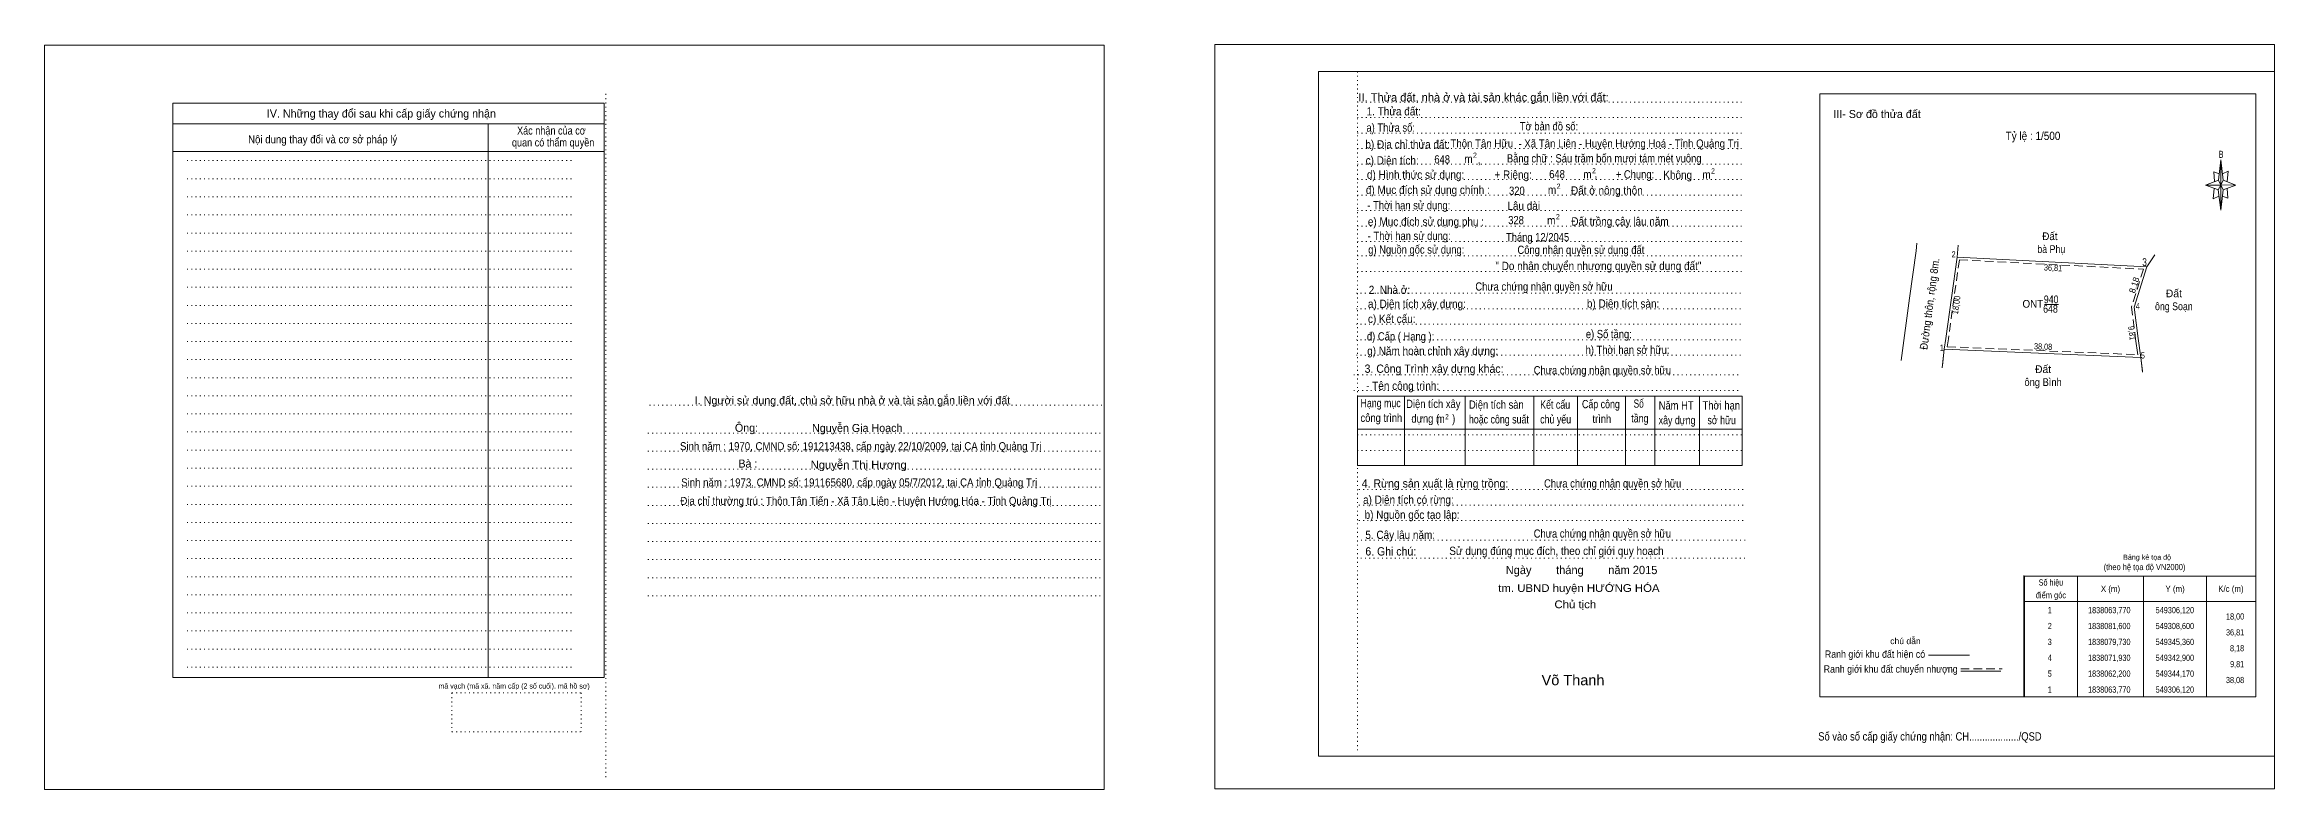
# Model space of a CAD drawing. Header units: metres. Extents: x 549018 to 549836, y 1837975 to 1838129.
# Drawn here: x 549404 to 549835.8, y 1837974.8 to 1838118.9 of the extents above; entities that cross this region are included whole.
import ezdxf
from ezdxf.enums import TextEntityAlignment as Align

# ---------------------------------------------------------------- set-up
doc = ezdxf.new("R2010")
doc.units = ezdxf.units.M
doc.header["$LTSCALE"] = 0.55
doc.linetypes.add('DOTTED', pattern=[1.5, 0.3, -1.2])
doc.linetypes.add('MEDIUM_DASHED', pattern=[4.5, 3, -1.5])
for name, color, linetype, lineweight in [('1', 7, 'DOTTED', 13), ('10', 7, 'Continuous', 13), ('18', 7, 'Continuous', 13), ('2', 7, 'Continuous', 13), ('20', 7, 'Continuous', 13), ('21', 7, 'Continuous', 13), ('63', 7, 'Continuous', 13), ('7', 7, 'Continuous', 13)]:
    doc.layers.add(name, color=color, linetype=linetype, lineweight=lineweight)
for name, color, linetype in [('19', 7, 'Continuous'), ('50', 7, 'Continuous'), ('6', 7, 'Continuous'), ('9', 7, 'Continuous')]:
    doc.layers.add(name, color=color, linetype=linetype)

msp = doc.modelspace()

# ---------------------------------------------------------------- linework, layer by layer
at = {"layer": '1', "linetype": 'Continuous'}
for p, q in [((549650.75, 1838113.71), (549835.85, 1838113.71)), ((549650.75, 1838113.71), (549650.75, 1837981.21)), ((549835.85, 1838113.71), (549835.85, 1837981.21)), ((549650.75, 1837981.21), (549835.85, 1837981.21))]:
    msp.add_line(p, q, dxfattribs=at)
at = {"layer": '1'}
for p, q in [((549658.25, 1838113.71), (549658.25, 1837982.31)), ((549512.7, 1838109.36), (549512.7, 1837976.86)), ((549658.25, 1838107.81), (549732.8, 1838107.81)), ((549658.25, 1838104.81), (549732.8, 1838104.81)), ((549658.25, 1838101.81), (549732.8, 1838101.81)), ((549431.6, 1838096.46), (549506.15, 1838096.46)), ((549658.25, 1838098.81), (549732.8, 1838098.81)), ((549431.6, 1838092.96), (549506.15, 1838092.96)), ((549658.25, 1838095.81), (549732.8, 1838095.81)), ((549658.25, 1838092.81), (549732.8, 1838092.81)), ((549431.6, 1838089.46), (549506.15, 1838089.46)), ((549658.25, 1838089.81), (549732.8, 1838089.81)), ((549431.6, 1838085.96), (549506.15, 1838085.96)), ((549658.25, 1838086.81), (549732.8, 1838086.81)), ((549658.25, 1838083.81), (549732.8, 1838083.81)), ((549431.6, 1838082.46), (549506.15, 1838082.46)), ((549431.6, 1838078.96), (549506.15, 1838078.96)), ((549658.25, 1838080.81), (549732.8, 1838080.81)), ((549431.6, 1838075.46), (549506.15, 1838075.46)), ((549658.25, 1838078.06), (549732.8, 1838078.06)), ((549658.25, 1838075.01), (549732.8, 1838075.01)), ((549431.6, 1838071.96), (549506.15, 1838071.96)), ((549658.05, 1838070.81), (549732.6, 1838070.81)), ((549431.6, 1838068.46), (549506.15, 1838068.46)), ((549658.05, 1838067.81), (549732.6, 1838067.81)), ((549431.6, 1838064.96), (549506.15, 1838064.96)), ((549658.05, 1838064.81), (549732.6, 1838064.81)), ((549658.05, 1838061.81), (549732.6, 1838061.81)), ((549431.6, 1838061.46), (549506.15, 1838061.46)), ((549431.6, 1838057.96), (549506.15, 1838057.96)), ((549658.05, 1838058.81), (549732.6, 1838058.81)), ((549431.6, 1838054.46), (549506.15, 1838054.46)), ((549657.55, 1838055.01), (549732.1, 1838055.01)), ((549431.6, 1838050.96), (549506.15, 1838050.96)), ((549521.15, 1838049.16), (549609.2, 1838049.16)), ((549657.55, 1838052.01), (549732.1, 1838052.01)), ((549431.6, 1838047.46), (549506.15, 1838047.46)), ((549431.6, 1838043.96), (549506.15, 1838043.96)), ((549431.6, 1838040.46), (549506.15, 1838040.46)), ((549520.85, 1838043.76), (549608.9, 1838043.76)), ((549520.85, 1838040.26), (549608.9, 1838040.26)), ((549658.25, 1838043.41), (549732.8, 1838043.41)), ((549658.25, 1838040.41), (549732.8, 1838040.41)), ((549431.6, 1838036.96), (549506.15, 1838036.96)), ((549520.85, 1838036.76), (549608.9, 1838036.76)), ((549431.6, 1838033.46), (549506.15, 1838033.46)), ((549520.85, 1838033.26), (549608.9, 1838033.26)), ((549658.55, 1838032.81), (549733.1, 1838032.81)), ((549431.6, 1838029.96), (549506.15, 1838029.96)), ((549520.85, 1838029.76), (549608.9, 1838029.76)), ((549658.55, 1838029.81), (549733.1, 1838029.81)), ((549431.6, 1838026.46), (549506.15, 1838026.46)), ((549431.6, 1838022.96), (549506.15, 1838022.96)), ((549520.85, 1838026.26), (549608.9, 1838026.26)), ((549520.85, 1838022.76), (549608.9, 1838022.76)), ((549658.55, 1838026.81), (549733.1, 1838026.81)), ((549658.95, 1838023.01), (549733.5, 1838023.01)), ((549431.6, 1838019.46), (549506.15, 1838019.46)), ((549520.85, 1838019.26), (549608.9, 1838019.26)), ((549658.9, 1838019.56), (549733.45, 1838019.56)), ((549431.6, 1838015.96), (549506.15, 1838015.96)), ((549520.85, 1838015.76), (549608.9, 1838015.76)), ((549431.6, 1838012.46), (549506.15, 1838012.46)), ((549520.85, 1838012.26), (549608.9, 1838012.26)), ((549431.6, 1838008.96), (549506.15, 1838008.96)), ((549431.6, 1838005.46), (549506.15, 1838005.46)), ((549431.6, 1838001.96), (549506.15, 1838001.96)), ((549431.6, 1837998.46), (549506.15, 1837998.46)), ((549482.9, 1837993.46), (549507.9, 1837993.46)), ((549482.9, 1837993.46), (549482.9, 1837985.96)), ((549507.9, 1837993.46), (549507.9, 1837985.96)), ((549482.9, 1837985.96), (549507.9, 1837985.96))]:
    msp.add_line(p, q, dxfattribs=at)
at = {"layer": '1', "linetype": 'Continuous'}
for points in [[(549404, 1837974.81), (549609.2, 1837974.81), (549609.2, 1838118.81), (549404, 1838118.81)], [(549630.65, 1837974.91), (549835.85, 1837974.91), (549835.85, 1838118.91), (549630.65, 1838118.91)]]:
    msp.add_lwpolyline(points, close=True, dxfattribs=at)
at = {"layer": '10'}
for p, q in [((549658.25, 1838050.91), (549732.8, 1838050.91)), ((549658.25, 1838050.91), (549658.25, 1838037.46)), ((549667.4, 1838050.91), (549667.4, 1838037.46)), ((549679.1, 1838050.91), (549679.1, 1838037.46)), ((549692.4, 1838050.91), (549692.4, 1838037.46)), ((549700.85, 1838050.91), (549700.85, 1838037.46)), ((549710.15, 1838050.91), (549710.15, 1838037.46)), ((549715.85, 1838050.91), (549715.85, 1838037.46)), ((549724.5, 1838050.91), (549724.5, 1838037.46)), ((549732.8, 1838050.91), (549732.8, 1838037.46)), ((549658.25, 1838044.51), (549732.8, 1838044.51)), ((549658.25, 1838037.46), (549732.8, 1838037.46))]:
    msp.add_line(p, q, dxfattribs=at)
at = {"layer": '2'}
for p, q in [((549428.85, 1838107.61), (549512.4, 1838107.61)), ((549428.85, 1838107.61), (549428.85, 1837996.46)), ((549512.4, 1838107.61), (549512.4, 1837996.46)), ((549428.85, 1838103.61), (549512.4, 1838103.61)), ((549489.9, 1838103.61), (549489.9, 1837996.46)), ((549428.85, 1838098.21), (549512.4, 1838098.21)), ((549428.85, 1837996.46), (549512.4, 1837996.46))]:
    msp.add_line(p, q, dxfattribs=at)
msp.add_lwpolyline([(549747.8, 1838109.41), (549832.25, 1838109.41), (549832.25, 1837992.71), (549747.8, 1837992.71)], close=True, dxfattribs=at)
at = {"layer": '20'}
for p, q in [((549825.01, 1838092.7), (549825.47, 1838096.6)), ((549825.91, 1838092.7), (549828.41, 1838091.7)), ((549825.01, 1838090.8), (549822.51, 1838091.7)), ((549825.91, 1838090.8), (549825.47, 1838086.9)), ((549826.81, 1838089.2), (549825.77, 1838089.6)), ((549826.71, 1838091.1), (549826.81, 1838089.2))]:
    msp.add_line(p, q, dxfattribs=at)
for points in [[(549825.47, 1838096.6), (549825.91, 1838092.7), (549825.47, 1838091.7)], [(549825.47, 1838091.7), (549822.51, 1838091.7), (549825.01, 1838092.7), (549825.91, 1838090.8), (549828.41, 1838091.7), (549825.47, 1838091.8)], [(549825.47, 1838091.7), (549825.47, 1838086.9), (549824.97, 1838090.8)]]:
    msp.add_lwpolyline(points, close=True, dxfattribs=at)
for points in [[(549825.47, 1838091.7), (549825.01, 1838092.7), (549822.51, 1838091.7)], [(549825.17, 1838093.9), (549824.11, 1838094.3), (549824.27, 1838092.4)], [(549825.81, 1838093.9), (549826.91, 1838094.4), (549826.71, 1838092.4)], [(549824.21, 1838091.1), (549824.01, 1838089.1), (549825.11, 1838089.6)], [(549825.47, 1838091.7), (549825.91, 1838090.8), (549828.41, 1838091.7)]]:
    msp.add_lwpolyline(points, dxfattribs=at)
at = {"layer": '21'}
msp.add_line((549787.33, 1838016.19), (549787.33, 1837992.69), dxfattribs=at)
at = {"layer": '63'}
for p, q in [((549797.7, 1838016.07), (549797.7, 1837992.71)), ((549810.51, 1838016.07), (549810.51, 1837992.71)), ((549822.73, 1838016.07), (549822.73, 1837992.71)), ((549787.44, 1838011.16), (549832.25, 1838011.16))]:
    msp.add_line(p, q, dxfattribs=at)
msp.add_lwpolyline([(549787.44, 1838016.07), (549832.25, 1838016.07), (549832.25, 1837992.71), (549787.44, 1837992.71)], close=True, dxfattribs=at)
at = {"layer": '7'}
for p, q in [((549774.58, 1838080.08), (549774.39, 1838077.8)), ((549774.58, 1838080.08), (549774.39, 1838077.8)), ((549774.58, 1838080.08), (549774.39, 1838077.8)), ((549811.15, 1838075.93), (549808.69, 1838068.13)), ((549811.15, 1838075.93), (549808.69, 1838068.13)), ((549811.15, 1838075.93), (549808.69, 1838068.13)), ((549811.15, 1838075.93), (549808.69, 1838068.13)), ((549811.15, 1838075.93), (549808.69, 1838068.13)), ((549811.15, 1838075.93), (549808.69, 1838068.13)), ((549811.15, 1838075.93), (549808.69, 1838068.13)), ((549811.15, 1838075.93), (549808.69, 1838068.13)), ((549811.15, 1838075.93), (549808.69, 1838068.13)), ((549811.15, 1838075.93), (549808.69, 1838068.13)), ((549811.15, 1838075.93), (549808.69, 1838068.13)), ((549811.15, 1838075.93), (549808.69, 1838068.13)), ((549811.15, 1838075.93), (549808.69, 1838068.13)), ((549811.15, 1838075.93), (549808.69, 1838068.13)), ((549811.15, 1838075.93), (549808.69, 1838068.13)), ((549811.15, 1838075.93), (549812.71, 1838078.27)), ((549811.15, 1838075.93), (549812.71, 1838078.27)), ((549811.15, 1838075.93), (549812.71, 1838078.27)), ((549811.15, 1838075.93), (549812.71, 1838078.27)), ((549811.15, 1838075.93), (549812.71, 1838078.27)), ((549811.15, 1838075.93), (549812.71, 1838078.27)), ((549811.15, 1838075.93), (549812.71, 1838078.27)), ((549811.15, 1838075.93), (549812.71, 1838078.27)), ((549811.15, 1838075.93), (549812.71, 1838078.27)), ((549811.15, 1838075.93), (549812.71, 1838078.27)), ((549811.15, 1838075.93), (549812.71, 1838078.27)), ((549811.15, 1838075.93), (549812.71, 1838078.27)), ((549811.15, 1838075.93), (549812.71, 1838078.27)), ((549811.15, 1838075.93), (549812.71, 1838078.27)), ((549811.15, 1838075.93), (549812.71, 1838078.27)), ((549811.15, 1838075.93), (549812.71, 1838078.27)), ((549811.15, 1838075.93), (549812.71, 1838078.27)), ((549811.15, 1838075.93), (549812.71, 1838078.27)), ((549811.15, 1838075.93), (549812.71, 1838078.27)), ((549811.15, 1838075.93), (549812.71, 1838078.27)), ((549811.15, 1838075.93), (549812.71, 1838078.27)), ((549811.15, 1838075.93), (549812.71, 1838078.27)), ((549811.15, 1838075.93), (549812.71, 1838078.27)), ((549811.15, 1838075.93), (549812.71, 1838078.27)), ((549811.15, 1838075.93), (549812.71, 1838078.27)), ((549811.15, 1838075.93), (549812.71, 1838078.27)), ((549811.15, 1838075.93), (549812.71, 1838078.27)), ((549791.34, 1838068.63), (549794.05, 1838068.63)), ((549808.98, 1838061.98), (549809.38, 1838058.92)), ((549771.91, 1838059.97), (549771.55, 1838056.81)), ((549771.91, 1838059.97), (549809.96, 1838058.4)), ((549809.96, 1838058.4), (549810.17, 1838056.81)), ((549810.17, 1838056.81), (549810.31, 1838055.71)), ((549768.87, 1838000.76), (549776.8, 1838000.76)), ((549775.1, 1837997.68), (549782.87, 1837997.68))]:
    msp.add_line(p, q, dxfattribs=at)
at = {"layer": '7', "linetype": 'MEDIUM_DASHED'}
for p, q in [((549774.83, 1838077.28), (549810.48, 1838075.46)), ((549775.1, 1837998.15), (549783.12, 1837998.15))]:
    msp.add_line(p, q, dxfattribs=at)
at = {"layer": '7'}
for points in [[(549766.59, 1838080.5), (549766.47, 1838079.01), (549765.15, 1838069.83), (549763.54, 1838057.8)], [(549766.59, 1838080.5), (549766.47, 1838079.01), (549765.15, 1838069.83)], [(549766.59, 1838080.5), (549766.47, 1838079.01), (549765.15, 1838069.83)], [(549774.58, 1838080.08), (549774.39, 1838077.8), (549811.15, 1838075.93), (549812.71, 1838078.27)], [(549774.39, 1838077.8), (549772.2, 1838062.05), (549771.91, 1838059.97)], [(549772.2, 1838062.05), (549774.39, 1838077.8), (549811.15, 1838075.93), (549808.69, 1838068.13), (549809.48, 1838062.05)], [(549808.69, 1838068.13), (549809.48, 1838062.05), (549809.96, 1838058.4)], [(549809.48, 1838062.05), (549809.96, 1838058.4), (549771.91, 1838059.97), (549772.2, 1838062.05)], [(549771.5, 1838056.38), (549771.91, 1838059.97), (549809.96, 1838058.4), (549810.33, 1838055.52)]]:
    msp.add_lwpolyline(points, dxfattribs=at)
at = {"layer": '7', "linetype": 'MEDIUM_DASHED'}
for points in [[(549774.83, 1838077.28), (549772.7, 1838061.98), (549772.49, 1838060.45), (549809.38, 1838058.92)], [(549810.48, 1838075.46), (549808.18, 1838068.17), (549808.98, 1838061.99)]]:
    msp.add_lwpolyline(points, dxfattribs=at)

# ---------------------------------------------------------------- texts
at = {"layer": '1', "width": 0.85}
msp.add_text('mã vạch (mã xã. năm cấp (2 số cuối). mã hồ sơ)', height=0.9999, dxfattribs=at).set_placement((549494.94, 1837994.31), align=Align.CENTER)
at = {"layer": '10'}
for s, p in [('IV. Những thay đổi sau khi cấp giấy chứng nhận', (549469.225, 1838104.81)), ('III- Sơ đồ thửa đất', (549758.895, 1838104.71)), ('I. Người sử dụng đất, chủ sở hữu nhà ở và tài sản gắn liền với đất', (549560.475, 1838049.31))]:
    msp.add_text(s, height=1.55, dxfattribs=at).set_placement(p, align=Align.CENTER)
for s, height, width, p in [('Nội dung thay đổi và cơ sở pháp lý', 1.55, 0.9, (549457.855, 1838099.81)), ('Xác nhận của cơ', 1.55, 0.85, (549502.155, 1838101.51)), ('  Thôn Tân Hữu  - Xã Tân Liên - Huyện Hướng Hoá - Tỉnh Quảng Trị', 1.55, 0.9, (549703.69, 1838099.01)), ('Bằng chữ : Sáu trăm bốn mươi tám mét vuông', 1.6, 0.85, (549706.05, 1838096.11)), ('Địa chỉ thường trú : Thôn Tân Tiến - Xã Tân Liên - Huyện Hướng Hóa - Tỉnh Quảng Trị', 1.55, 0.9, (549563.095, 1838029.86))]:
    msp.add_text(s, height=height, dxfattribs=dict(at, width=width)).set_placement(p, align=Align.CENTER)
at = {"layer": '18'}
msp.add_text('Nguyễn Gia Hoạch', height=1.55, dxfattribs=at).set_placement((549561.385, 1838043.96), align=Align.CENTER)
for s, width, p in [('Sinh năm : 1970, CMND số: 191213438, cấp ngày 22/10/2009, tại CA tỉnh Quảng Trị', 0.9, (549562.055, 1838040.44)), ('Nguyễn Thị Hương', 1.05, (549561.665, 1838036.85)), ('Sinh năm : 1973, CMND số: 191165680, cấp ngày 05/7/2012, tại CA tỉnh Quảng Trị', 0.9, (549561.765, 1838033.43))]:
    msp.add_text(s, height=1.55, dxfattribs=dict(at, width=width)).set_placement(p, align=Align.CENTER)
at = {"layer": '19'}
for s, width, p in [('648', 0.85, (549695.4, 1838093.06)), ('Lâu dài', 0.9, (549687.31, 1838086.93)), ('320', 0.85, (549687.62, 1838089.84))]:
    msp.add_text(s, height=1.6, dxfattribs=dict(at, width=width)).set_placement(p)
at = {"layer": '2'}
for s, p in [('II. Thửa đất, nhà ở và tài sản khác gắn liền với đất:', (549658.45, 1838107.91)), (',', (549681.55, 1838095.86)), (',', (549704.15, 1838093.21))]:
    msp.add_text(s, height=1.6, dxfattribs=at).set_placement(p)
for s, height, width, p in [('1. Thửa đất:', 1.6, 0.9, (549660.05, 1838105.21)), ('a) Thửa số:', 1.6, 0.85, (549660, 1838102.06)), ('Tờ bản đồ số:', 1.6, 0.85, (549689.7, 1838102.31)), ('c) Diện tích:', 1.6, 0.9, (549659.85, 1838095.71)), ('648', 1.6, 0.85, (549673.15, 1838095.91)), ('m', 1.6, 0.9, (549678.95, 1838096.01)), ('2', 1, 0.8, (549680.65, 1838097.01)), ('d) Hình thức sử dụng:', 1.6, 0.9, (549660.1, 1838092.96)), ('+ Riêng:', 1.6, 0.9, (549684.8, 1838092.96)), ('2', 1, 0.8, (549696.85, 1838091.02)), ('m', 1.6, 0.9, (549702, 1838093.01)), ('2', 1, 0.8, (549703.7, 1838094.01)), ('+ Chung:', 1.6, 0.85, (549708.3, 1838093.01)), ('Không', 1.6, 0.9, (549717.5, 1838092.91)), ('m', 1.6, 0.9, (549725.05, 1838092.96)), ('2', 1, 0.8, (549726.75, 1838093.96)), ('đ) Mục đích sử dụng chính : ', 1.6, 0.9, (549659.9, 1838090.01)), ('- Thời hạn sử dụng: ', 1.6, 0.85, (549660.18, 1838087.03)), ('m', 1.6, 0.9, (549695.15, 1838090.02)), ('Đất ở nông thôn', 1.6, 0.9, (549699.62, 1838089.9)), ('e) Mục đích sử dụng phụ : ', 1.6, 0.9, (549660.28, 1838083.87)), ('m', 1.6, 0.9, (549695, 1838084.11)), ('2', 1, 0.8, (549696.7, 1838085.11)), ('Đất trồng cây lâu năm ', 1.6, 0.9, (549699.69, 1838083.91)), ('- Thời hạn sử dụng: ', 1.6, 0.85, (549660.25, 1838081.12)), ('g) Nguồn gốc sử dụng: ', 1.6, 0.85, (549660.35, 1838078.46)), ('Tháng 12/2045', 1.6, 0.85, (549687.03, 1838080.86)), ('2. Nhà ở:', 1.6, 0.9, (549660.45, 1838070.66)), ('a) Diện tích xây dựng:', 1.6, 0.9, (549660.3, 1838067.96)), ('c) Kết cấu:', 1.6, 0.9, (549660.3, 1838065.06)), ('b) Diện tích sàn:', 1.6, 0.9, (549702.7, 1838068.01)), ('đ) Cấp ( Hạng ):', 1.6, 0.85, (549660.1, 1838061.66)), ('e) Số tầng:', 1.6, 0.85, (549702.5, 1838062.11)), ('g) Năm hoàn chỉnh xây dựng:', 1.6, 0.9, (549660.15, 1838058.86)), ('h) Thời hạn sở hữu:', 1.6, 0.85, (549702.45, 1838059.06)), ('3. Công Trình xây dựng khác:', 1.6, 0.95, (549659.65, 1838055.41)), ('- Tên công trình:', 1.6, 0.9, (549659.95, 1838052.11)), ('Hạng mục', 1.6, 0.8, (549658.85, 1838048.76)), ('Diện tích xây', 1.6, 0.85, (549667.7, 1838048.61)), ('Diện tích sàn', 1.6, 0.85, (549679.85, 1838048.46)), ('Kết cấu', 1.6, 0.8, (549693.65, 1838048.46)), ('Cấp công', 1.6, 0.8, (549701.75, 1838048.56)), (' Số', 1.6, 0.75, (549711.3, 1838048.66)), ('Năm HT', 1.6, 0.85, (549716.6, 1838048.31)), ('Thời hạn', 1.6, 0.85, (549725.1, 1838048.31)), ('công trình', 1.6, 0.85, (549658.85, 1838045.91)), ('  dựng (     )', 1.6, 0.85, (549667.7, 1838045.76)), ('m', 1.6, 0.85, (549673.65, 1838045.71)), ('2', 1.007, 0.75, (549675.25, 1838046.41)), ('hoặc công suất', 1.6, 0.8, (549679.85, 1838045.61)), ('chủ yếu', 1.6, 0.8, (549693.65, 1838045.61)), ('    trình', 1.6, 0.85, (549701.75, 1838045.71)), ('tầng', 1.6, 0.8, (549711.3, 1838045.81)), ('xây dựng', 1.6, 0.8, (549716.6, 1838045.46)), ('  sở hữu', 1.6, 0.8, (549725.1, 1838045.46)), ('4. Rừng sản xuất là rừng trồng:', 1.6, 0.95, (549659.1, 1838033.21)), ('a) Diện tích có rừng:', 1.6, 0.9, (549659.35, 1838030.06)), ('b) Nguồn gốc tạo lập:', 1.6, 0.9, (549659.65, 1838027.16)), ('5. Cây lâu năm:', 1.6, 0.9, (549659.8, 1838023.26)), ('6. Ghi chú:', 1.6, 0.95, (549659.8, 1838020.06)), ('Số vào sổ cấp giấy chứng nhận: CH.................../QSD', 1.6, 0.85, (549747.5, 1837984.26))]:
    msp.add_text(s, height=height, dxfattribs=dict(at, width=width)).set_placement(p)
for s, height, width, p in [('quan có thẩm quyền', 1.55, 0.85, (549502.49, 1838099.21)), ('b) Địa chỉ thửa đất:', 1.6, 0.9, (549667.995, 1838098.81))]:
    msp.add_text(s, height=height, dxfattribs=dict(at, width=width)).set_placement(p, align=Align.CENTER)
at = {"layer": '20', "width": 0.75}
msp.add_text('B', height=1.378, dxfattribs=at).set_placement((549825.52, 1838097), align=Align.CENTER)
at = {"layer": '20'}
for s, p in [('Ông: ', (549540.23, 1838044)), ('Bà : ', (549540.505, 1838037.08))]:
    msp.add_text(s, height=1.55, dxfattribs=at).set_placement(p, align=Align.CENTER)
at = {"layer": '21', "width": 0.9}
msp.add_text('(theo hệ tọa độ VN2000)', height=1.2, dxfattribs=at).set_placement((549810.7, 1838017.23), align=Align.CENTER)
at = {"layer": '21'}
msp.add_text('Bảng kê tọa độ', height=1, dxfattribs=at).set_placement((549811.195, 1838019.23), align=Align.CENTER)
at = {"layer": '50', "width": 0.9}
msp.add_text('Tỷ lệ : 1/500', height=1.6, dxfattribs=at).set_placement((549783.8, 1838100.46))
at = {"layer": '50'}
for s, height, width, p in [('tm. UBND huyện HƯỚNG HÓA', 1.5, 1.1, (549701.15, 1838013.01)), (' Chủ tịch', 1.5, 1.1, (549700.155, 1838009.86)), ('Võ Thanh', 2, 1.05, (549700.01, 1837994.96))]:
    msp.add_text(s, height=height, dxfattribs=dict(at, width=width)).set_placement(p, align=Align.CENTER)
msp.add_text('Ngày        tháng        năm 2015', height=1.6, dxfattribs=at).set_placement((549701.665, 1838016.46), align=Align.CENTER)
at = {"layer": '6', "width": 0.85}
msp.add_text('328', height=1.6, dxfattribs=at).set_placement((549687.46, 1838084.16))
at = {"layer": '63'}
for s, width, p in [('Số hiệu', 0.85, (549792.575, 1838014.24)), ('X (m)', 0.95, (549804.105, 1838013.02)), ('Y (m)', 0.95, (549816.62, 1838013.02)), ('K/c (m)', 0.95, (549827.425, 1838013.02)), ('điểm góc', 0.9, (549792.575, 1838011.79)), (' 1', 0.75, (549792.15, 1838008.89)), ('1838063,770', 0.85, (549803.87, 1838008.89)), ('549306,120', 0.85, (549816.575, 1838008.89)), (' 2', 0.85, (549792.16, 1838005.82)), ('1838081,600', 0.85, (549803.87, 1838005.82)), ('549308,600', 0.85, (549816.575, 1838005.82)), (' 3', 0.8, (549792.145, 1838002.74)), ('1838079,730', 0.85, (549803.87, 1838002.74)), ('549345,360', 0.85, (549816.575, 1838002.74)), (' 4', 0.85, (549792.145, 1837999.67)), (' 5', 0.8, (549792.15, 1837996.61)), ('1838071,930', 0.85, (549803.87, 1837999.67)), ('1838062,200', 0.85, (549803.87, 1837996.61)), ('549342,900', 0.85, (549816.575, 1837999.67)), ('549344,170', 0.85, (549816.575, 1837996.61)), (' 1', 0.75, (549792.15, 1837993.52)), ('1838063,770', 0.85, (549803.87, 1837993.52)), ('549306,120', 0.85, (549816.575, 1837993.52))]:
    msp.add_text(s, height=1.2, dxfattribs=dict(at, width=width)).set_placement(p, align=Align.CENTER)
for s, width, p in [('36,81', 0.85, (549830, 1838004.59)), ('18,00', 0.85, (549830, 1838007.67)), ('8,18', 0.85, (549829.99, 1838001.52)), ('9,81', 0.8, (549829.99, 1837998.45)), ('38,08', 0.85, (549829.99, 1837995.37))]:
    msp.add_text(s, height=1.2, dxfattribs=dict(at, width=width)).set_placement(p, align=Align.RIGHT)
at = {"layer": '7'}
for s, height, width, p in [(' 2', 1.2, 0.85, (549774.11, 1838077.73)), (' 3', 1.5, 0.8, (549811.15, 1838076.08)), (' 4', 1.2, 0.85, (549809.77, 1838067.7)), (' 1', 1.2, 0.75, (549771.84, 1838059.66)), (' 5', 1.2, 0.8, (549810.76, 1838058.18))]:
    msp.add_text(s, height=height, dxfattribs=dict(at, width=width)).set_placement(p, align=Align.RIGHT)
for s, height, width, p in [('bà Phụ', 1.5, 0.85, (549792.64, 1838078.59)), ('Đất ', 1.5, 0.95, (549792.64, 1838081.09)), ('940', 1.5, 0.85, (549792.615, 1838068.87)), ('ONT', 1.5, 0.95, (549789.07, 1838068.01)), ('648', 1.5, 0.85, (549792.48, 1838067.04)), ('ông Soạn', 1.5, 0.85, (549816.38, 1838067.53)), ('ông Bình', 1.5, 0.9, (549791.05, 1838052.86)), ('Ranh giới khu đất hiện có ', 1.417, 0.9, (549758.735, 1838000.27)), ('chú dẫn', 1.181, 1.05, (549764.395, 1838002.91)), ('Ranh giới khu đất chuyển nhượng', 1.417, 0.9, (549761.53, 1837997.39))]:
    msp.add_text(s, height=height, dxfattribs=dict(at, width=width)).set_placement(p, align=Align.CENTER)
for s, height, rotation, width, p in [('Đường thôn, rộng 8m.', 1.5, 82.364, 0.9, (549769.81, 1838068.65)), ('36,81', 1.2, 357.088, 0.85, (549792.949, 1838075.133)), ('18,00', 1.2, 82.081, 0.9, (549774.812, 1838068.462)), ('9,81', 1.2, 277.436, 0.85, (549807.686, 1838063.028)), ('38,08', 1.2, 357.637, 0.85, (549791.03, 1838059.898))]:
    msp.add_text(s, height=height, rotation=rotation, dxfattribs=dict(at, width=width)).set_placement(p, align=Align.CENTER)
msp.add_text('8,18', height=1.2, rotation=72.496, dxfattribs=at).set_placement((549809.267, 1838072.21), align=Align.CENTER)
for p in [(549816.38, 1838070.03), (549791.05, 1838055.36)]:
    msp.add_text('Đất', height=1.5, dxfattribs=at).set_placement(p, align=Align.CENTER)
at = {"layer": '9'}
for s, width, p in [('Công nhận quyền sử dụng đất ', 0.85, (549689.25, 1838078.41)), ('" Do nhận chuyển nhượng quyền sử dụng đất"', 0.9, (549684.98, 1838075.29)), ('Chưa chứng nhận quyền sở hữu', 0.85, (549681.1, 1838071.31)), ('Chưa chứng nhận quyền sở hữu', 0.85, (549692.4, 1838055.11)), ('Chưa chứng nhận quyền sở hữu', 0.85, (549694.4, 1838033.21)), ('Chưa chứng nhận quyền sở hữu', 0.85, (549692.4, 1838023.51)), ('Sử dụng đúng mục đích, theo chỉ giới quy hoạch', 0.9, (549676.05, 1838020.16))]:
    msp.add_text(s, height=1.6, dxfattribs=dict(at, width=width)).set_placement(p)

doc.saveas('drawing.dxf')
